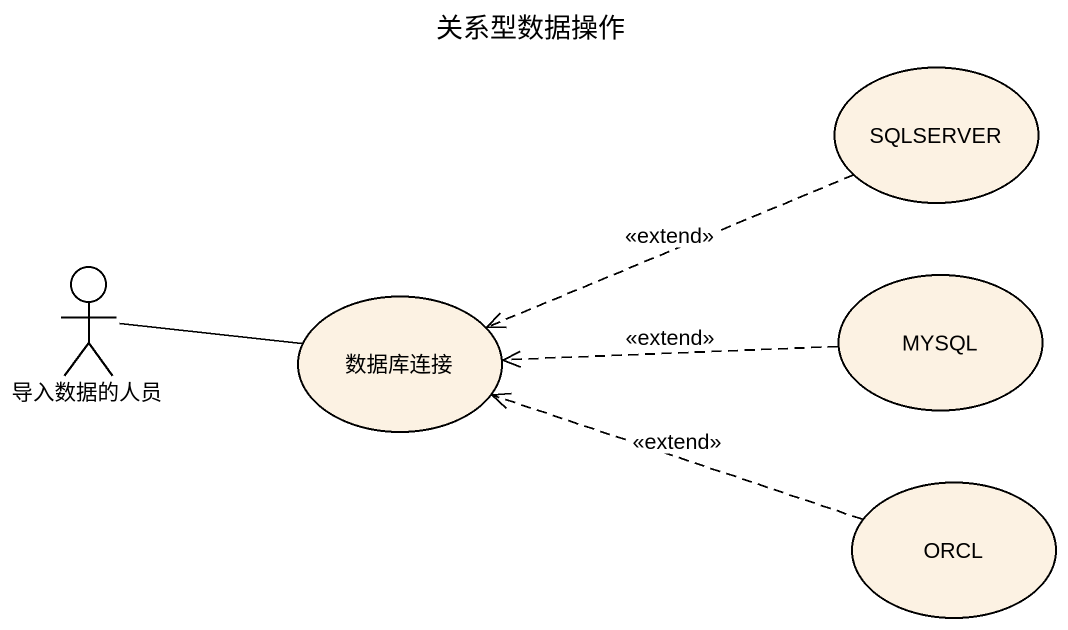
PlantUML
@startuml
title 关系型数据操作
usecase SQLSERVER
actor 导入数据的人员
usecase 数据库连接
usecase MYSQL
usecase ORCL
SQLSERVER .left.> 数据库连接 : <<extend>>
数据库连接 -left- 导入数据的人员
MYSQL .left.> 数据库连接 : <<extend>>
ORCL .left.> 数据库连接 : <<extend>>
@enduml
